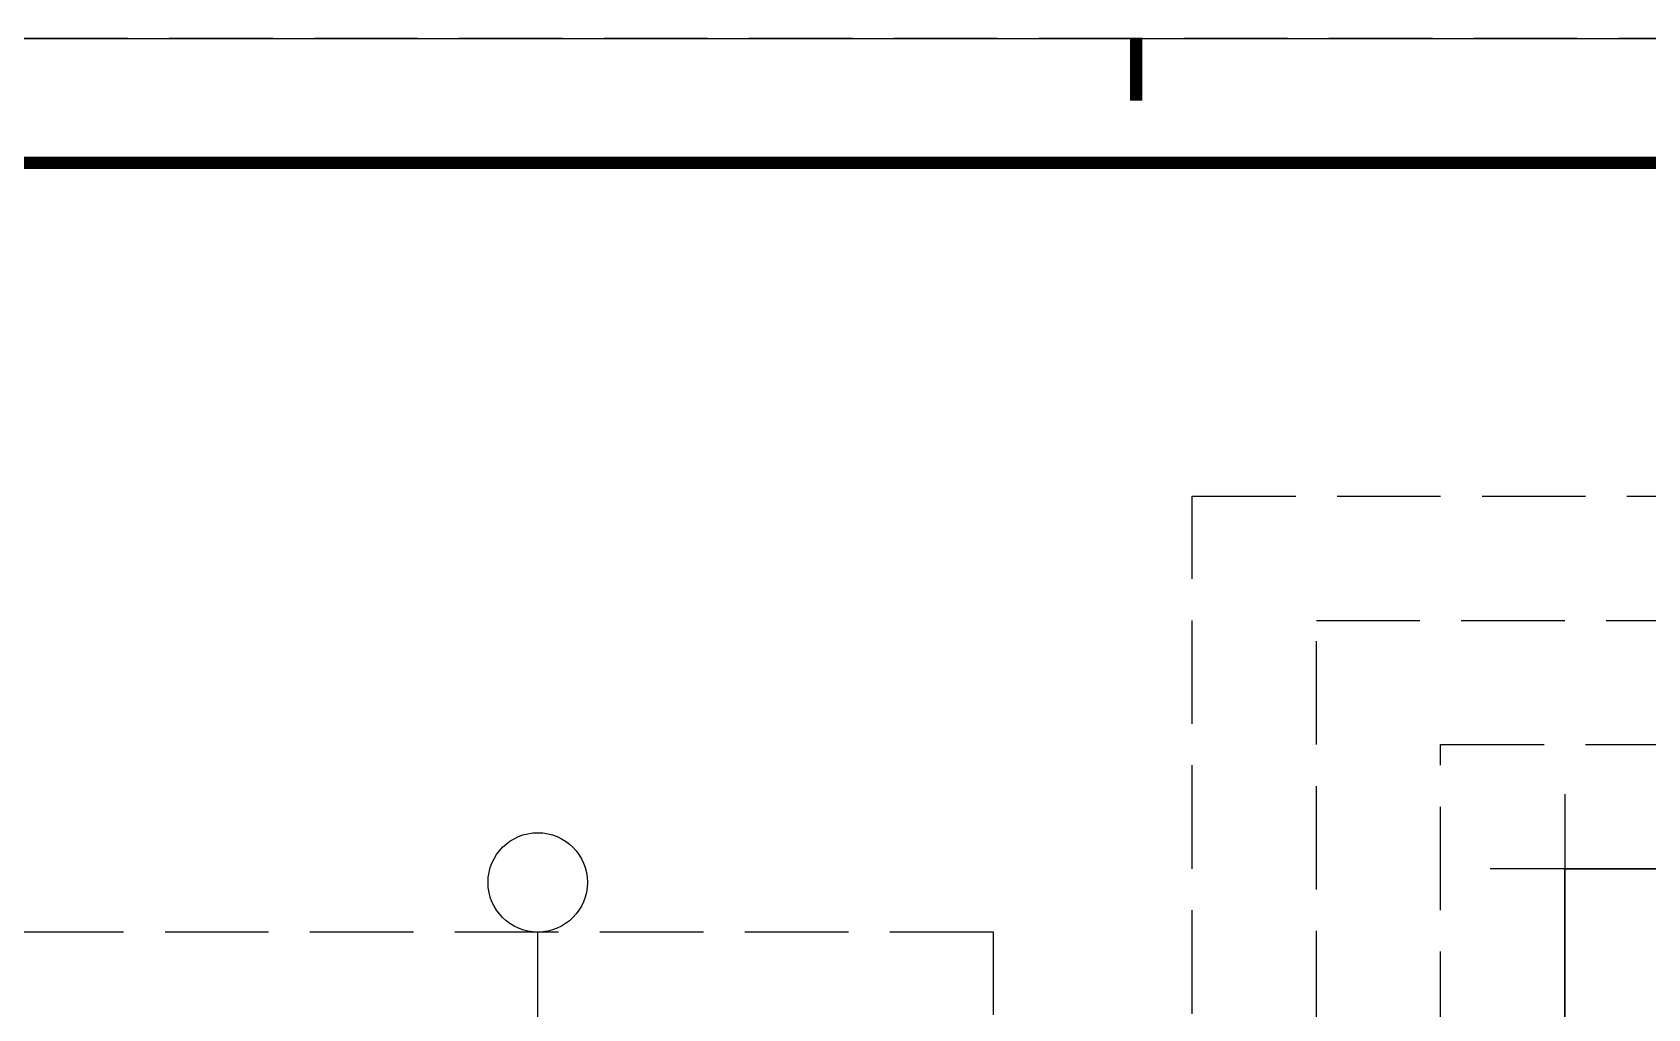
# Model space of a CAD drawing. Header units: millimetres. Extents: x -15 to 66915, y -15 to 18798.
# Drawn here: x 9950 to 13850, y 15477 to 17835 of the extents above; entities that cross this region are included whole.
import ezdxf
from ezdxf.enums import TextEntityAlignment as Align
from ezdxf.xclip import XClip

# ---------------------------------------------------------------- set-up
doc = ezdxf.new("R2010")
doc.units = ezdxf.units.MM
doc.header["$LTSCALE"] = 1000
doc.header["$XCLIPFRAME"] = 2
doc.linetypes.add('DASH', pattern=[0.35, 0.25, -0.1])
doc.layers.get('Defpoints').update_dxf_attribs({"color": 4, "linetype": 'DASH'})
for name, color, linetype in [('1#2#楼$0$A-ANNO-AXIS', 3, 'Continuous'), ('1#2#楼$0$A-ANNO-SYMB', 3, 'Continuous'), ('A1-无手签$0$A-ANNO-TTLB', 7, 'Continuous'), ('AXIS_TEXT', 7, 'Continuous')]:
    doc.layers.add(name, color=color, linetype=linetype)
doc.layers.add('160-XJ-JF$0$1#2#住宅楼 平面图$0$A-00-15-1#-PM-2F$0$00-装饰-看', color=46, linetype='Continuous', lineweight=5)
doc.styles.add('COMPLEX', font='COMPLEX')

# ---------------------------------------------------------------- blocks, each defined once
blk = doc.blocks.new('160-XJ-JF')
at = {"layer": '160-XJ-JF$0$1#2#住宅楼 平面图$0$A-00-15-1#-PM-2F$0$00-装饰-看', "linetype": 'ByBlock'}
blk.add_lwpolyline([(600, 8000), (600, 11450, 0.414214), (300, 11750), (-8900, 11750)], format="xyb", dxfattribs=at)
blk = doc.blocks.new('1#2#楼$0$GTFBGF')
at = {"xscale": -1}
blk.add_blockref('160-XJ-JF', (-9250, -11300), dxfattribs=at)
blk = doc.blocks.new('1#2#楼$0$HTGYBHG')
for points in [[(0, 17820), (25230, 17820), (25230, 0), (0, 0)], [(750, 300), (22980, 300), (22980, 17520), (750, 17520)]]:
    blk.add_lwpolyline(points, close=True)
blk = doc.blocks.new('_AXISO')
blk.add_circle((0, 0), 0.5)
at = {"layer": 'AXIS_TEXT', "style": 'COMPLEX', "width": 1.041667}
blk.add_attdef('A', text='', height=0.56, dxfattribs=at).set_placement((-0.25, -0.28), (0.25, -0.28), align=Align.FIT)
blk = doc.blocks.new('1#2#楼')
at = {"layer": '1#2#楼$0$A-ANNO-AXIS'}
blk.add_line((11170, 14762.4), (11170, 15662.4), dxfattribs=at)
at = {"layer": '1#2#楼$0$A-ANNO-SYMB'}
for points in [[(13650, 15995.1), (13650, 13673.9), (13713, 13651), (13587, 13628.7), (13650, 13606.4), (13650, 11285.1)], [(16880, 15815.1), (15208.7, 15815.1), (15185.8, 15752.1), (15163.6, 15878.1), (15141.2, 15815.1), (13470, 15815.1)]]:
    blk.add_lwpolyline(points, dxfattribs=at)
at = {"layer": 'Defpoints'}
for points in [[(17300, 10565.1), (12750, 10565.1), (12750, 16715.1), (17300, 16715.1)], [(17300, 10865.1), (13050, 10865.1), (13050, 16415.1), (17300, 16415.1)], [(17000, 11165.1), (13350, 11165.1), (13350, 16115.1), (17000, 16115.1)], [(12270, 15662.4), (7170, 15662.4), (7170, 10562.7), (12270, 10562.7)]]:
    blk.add_lwpolyline(points, close=True, dxfattribs=at)
at = {"layer": 'Defpoints', "ltscale": 800}
blk.add_lwpolyline([(16700, 11465.1), (13650, 11465.1), (13650, 15815.1), (16700, 15815.1)], close=True, dxfattribs=at)
ref = blk.add_blockref('1#2#楼$0$GTFBGF', (21330, 15062.7))
XClip(ref).set_block_clipping_path([(-2949.9999658207, -3599.9999999722), (499.9999816445, 750.0044523256)])
at = {"layer": '1#2#楼$0$A-ANNO-AXIS', "xscale": 240, "yscale": 240, "zscale": 240}
blk.add_blockref('_AXISO', (11170, 15782.4), dxfattribs=at)
at = {"layer": 'Defpoints'}
blk.add_blockref('1#2#楼$0$HTGYBHG', (0, 0), dxfattribs=at)
blk = doc.blocks.new('3#~5#楼')
at = {"layer": 'Defpoints'}
for points in [[(0, 17820), (25230, 17820), (25230, 0), (0, 0)], [(750, 300), (22980, 300), (22980, 17520), (750, 17520)]]:
    blk.add_lwpolyline(points, close=True, dxfattribs=at)
blk = doc.blocks.new('厨卫大样-无障碍')
at = {"layer": 'Defpoints'}
for points in [[(0, 0), (25230, 0), (25230, 17820), (0, 17820)], [(750, 300), (22980, 300), (22980, 17520), (750, 17520)]]:
    blk.add_lwpolyline(points, close=True, dxfattribs=at)

msp = doc.modelspace()

# ---------------------------------------------------------------- block references
msp.add_blockref('1#2#楼', (0, 0))

# ---------------------------------------------------------------- next in the draw order: block references
msp.add_blockref('3#~5#楼', (0, 0))

# ---------------------------------------------------------------- next in the draw order: block references
msp.add_blockref('厨卫大样-无障碍', (0, 0))

# ---------------------------------------------------------------- next in the draw order: linework, layer by layer
at = {"layer": 'A1-无手签$0$A-ANNO-TTLB', "const_width": 30}
msp.add_lwpolyline([(12615, 17820), (12615, 17670)], dxfattribs=at)
at = {"layer": 'A1-无手签$0$A-ANNO-TTLB'}
msp.add_lwpolyline([(0, 0), (0, 17820), (25230, 17820), (25230, 0)], close=True, dxfattribs=at)
at = {"layer": 'A1-无手签$0$A-ANNO-TTLB', "const_width": 30}
msp.add_lwpolyline([(750, 300), (24930, 300), (24930, 17520), (750, 17520)], close=True, dxfattribs=at)

doc.saveas('drawing.dxf')
